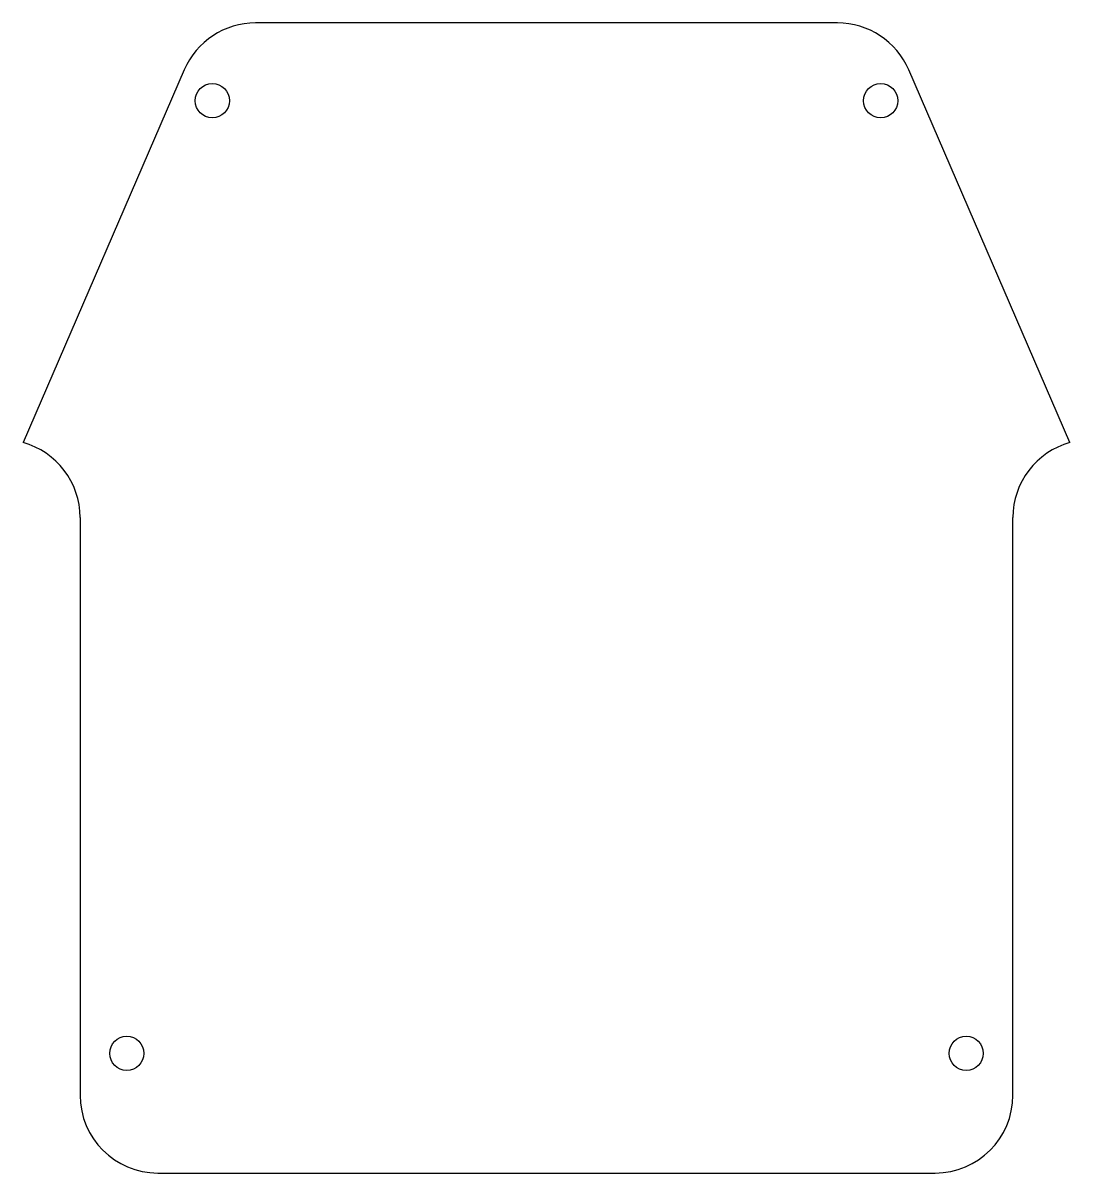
# Model space of a CAD drawing. Header units: millimetres. Extents: x -33.7 to 33.7, y -23.5 to 50.5.
import ezdxf

# ---------------------------------------------------------------- set-up
doc = ezdxf.new("R2010")
doc.units = ezdxf.units.MM

msp = doc.modelspace()

# ---------------------------------------------------------------- linework, layer by layer
at = {"color": 7, "linetype": 'Continuous', "lineweight": 25}
for p, q in [((18.715, 50.5), (-18.715, 50.5)), ((-23.304, 47.484), (-33.675, 23.5)), ((33.675, 23.5), (23.304, 47.484)), ((-30, 18.679), (-30, -18.5)), ((30, -18.5), (30, 18.679)), ((-25, -23.5), (25, -23.5))]:
    msp.add_line(p, q, dxfattribs=at)
for centre in [(-21.5, 45.5), (21.5, 45.5), (-27, -15.8), (27, -15.8)]:
    msp.add_circle(centre, 1.1, dxfattribs=at)
for centre, start, end in [((-18.715, 45.5), 90, 156.61599), ((18.715, 45.5), 23.38401, 90), ((-35, 18.679), 0, 74.63305), ((35, 18.679), 105.36695, 180), ((-25, -18.5), 180, 270), ((25, -18.5), 270, 0)]:
    msp.add_arc(centre, 5, start, end, dxfattribs=at)

doc.saveas('drawing.dxf')
